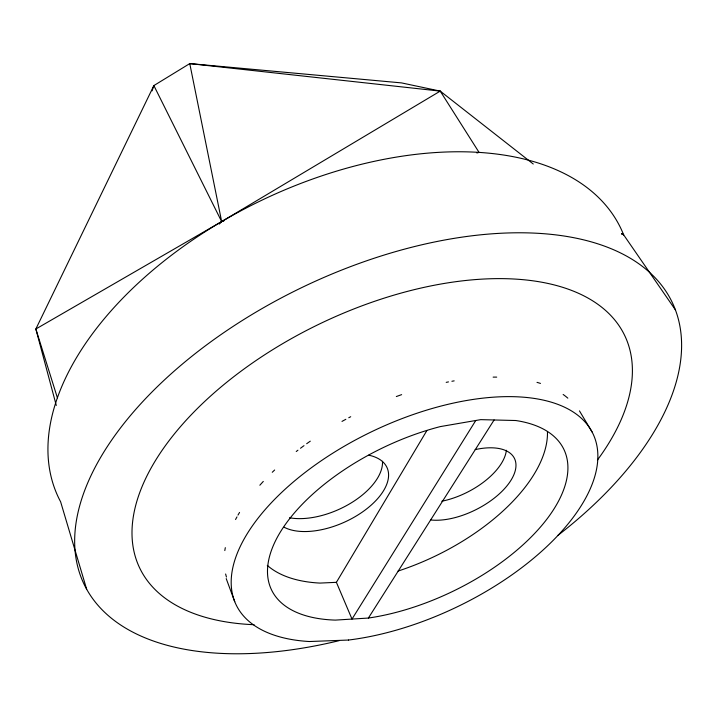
<?xml version="1.0" encoding="UTF-8"?>
<svg xmlns="http://www.w3.org/2000/svg" width="717" height="717" viewBox="0 0 717 717"><rect width="100%" height="100%" fill="white"/><g stroke="black" fill="none" stroke-linecap="round" stroke-linejoin="round"><path stroke-width="1.08" d="M152.058 90.871L153.868 85.583L189.763 63.598L401.493 82.894L440.229 91.113L533.26 164.014M475.765 420.503L352.002 619.076L336.398 582.329L426.794 430.693M368.386 618.054A162.185 79.865 -25.7 0 0 547.869 517.826A162.185 79.865 -25.7 0 0 515.765 420.52L480.731 419.642L440.274 426.606A162.185 79.865 -25.7 0 0 277.398 537.158A162.185 79.865 -25.7 0 0 335.377 620.106L368.386 618.054L494.094 419.983M219.375 224.036L221.661 221.589L440.229 91.113L479.064 152.398L476.895 152.981M223.821 221.006L221.661 221.589L35.85 329.004L56.284 405.455M336.398 582.329L319.97 583.082A159.04 81.783 -25.7 0 1 267.298 565.39M440.229 91.113L189.763 63.598L221.661 221.589L153.868 85.583L35.85 329.004L57.396 397.801M621.648 233.85L623.647 234.844L675.414 309.887M621.702 233.742L623.647 234.844A311.716 180.424 -25.6 0 0 263.686 199.335A311.716 180.424 -25.6 0 0 60.622 501.792L86.667 589.266M621.8 233.59L623.647 234.844L621.89 233.473M579.453 410.886L592.09 431.993M226.205 578.592L234.737 601.688M339.204 640.639A326.101 173.415 -25.6 0 1 98.372 461.336A326.101 173.415 -25.6 0 1 565.973 236.314A326.101 173.415 -25.6 0 1 557.907 535.393M254.069 624.704A268.92 142.342 -25.6 0 1 167.186 443.205A268.92 142.342 -25.6 0 1 509.948 278.823A268.92 142.342 -25.6 0 1 597.44 460.027M226.464 577.042A195.096 98.337 -25.6 0 1 225.622 574.003M224.815 550.575A195.096 98.337 -25.6 0 1 225.317 547.654M235.561 519.511A195.096 98.337 -25.6 0 1 236.986 516.876M237.981 515.102A195.096 98.337 -25.6 0 1 239.559 512.431M259.85 485.23A195.096 98.337 -25.6 0 1 263.3 481.43M272.263 472.279A195.096 98.337 -25.6 0 1 274.647 470.002M296.238 451.513A195.096 98.337 -25.6 0 1 297.931 450.204M300.504 448.25A195.096 98.337 -25.6 0 1 303.999 445.66M306.67 443.724A195.096 98.337 -25.6 0 1 310.282 441.17M341.991 421.408A195.096 98.337 -25.6 0 1 345.836 419.302M348.749 417.751A195.096 98.337 -25.6 0 1 350.703 416.72M396.331 396.546A195.096 98.337 -25.6 0 1 401.645 394.646M446.207 382.358A195.096 98.337 -25.6 0 1 448.483 381.901M451.898 381.265A195.096 98.337 -25.6 0 1 454.166 380.87M493.135 377.124A195.096 98.337 -25.6 0 1 496.702 377.115M536.997 382.358A195.096 98.337 -25.6 0 1 540.475 383.416M563.15 394.475A195.096 98.337 -25.6 0 1 567.828 398.15M547.456 431.526A159.04 81.783 -25.7 0 1 398.078 571.055M475.192 449.604A57.118 28.546 -26.8 0 1 510.719 480.677A57.118 28.546 -26.8 0 1 430.558 519.942M368.753 455.178A61.411 32.283 -24.2 0 1 369.694 506.417A61.411 32.283 -24.2 0 1 284.084 527.201M382.493 461.291A60.999 32.516 -24.2 0 1 350.918 503.074A60.999 32.516 -24.2 0 1 289.462 517.764M506.363 450.276A56.58 28.877 -26.8 0 1 441.797 501.228M348.507 640.039L309.323 641.527A197.874 97.449 -25.6 0 1 323.887 458.97A197.874 97.449 -25.6 0 1 597.36 448.555A197.874 97.449 -25.6 0 1 348.507 640.039"/></g></svg>
